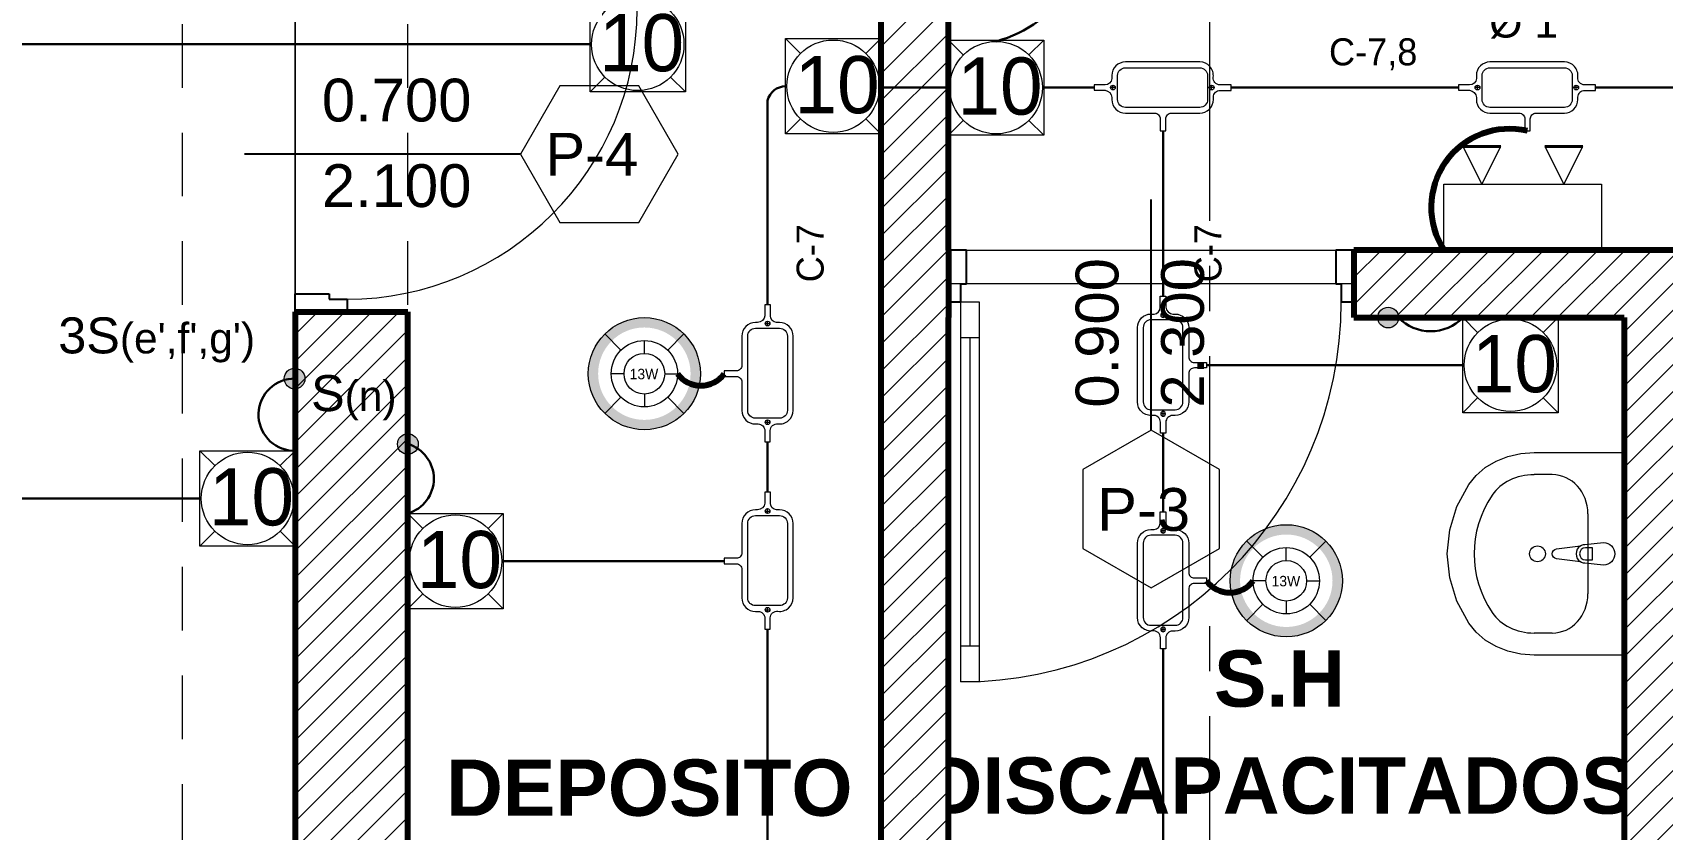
# Model space of a CAD drawing. Header units: inches. Extents: x -38 to 5698, y -33 to 92.
# Drawn here: x 43.737 to 47.355, y 14.25 to 16.02 of the extents above; entities that cross this region are included whole.
import ezdxf
from ezdxf.lldxf.tags import DXFTag

# ---------------------------------------------------------------- set-up
doc = ezdxf.new("R2010")
doc.units = ezdxf.units.IN
doc.header["$MEASUREMENT"] = 0
doc.set_wipeout_variables(frame=1)
for name, pattern in [('CONTINUA', [0]), ('Hidden Line', [0.195611, 0.141111, -0.0545]), ('Punto & Raya', [0.65, 0.5, -0.075, 0, -0.075]), ('Rayas', [0.282222, 0.141111, -0.141111]), ('Wipeout_Contour', [1, 0, -1])]:
    doc.linetypes.add(name, pattern=pattern)
for name, color, linetype, lineweight in [('00 IE CKTO ILUMINACION', 3, 'Continuous', 50), ('00 IE CKTO TOMAS', 111, 'Rayas', 18), ('00_IE_Luminarias', 6, 'Continuous', 30), ('01 IE LUM LED AD DN570C', 1, 'Continuous', 13), ('ALUMBRADO_CONDUIT', 30, 'CONDUIT1', 30), ('ALUMBRADO_PVC', 6, 'PVC1', 30), ('Bancas', 1, 'Continuous', 13), ('Cable Alumbrado', 150, 'Continuous', 30), ('CABLEADO EXT.', 3, 'PVCSUBT', 30), ('pulsador', 4, 'Continuous', 40), ('Simb_Alumbrado', 140, 'CONTINUA', 30)]:
    doc.layers.add(name, color=color, linetype=linetype, lineweight=lineweight)
for name, color, linetype in [('02 _ ARQ _ ALB _ Ejes Generales', 7, 'Continuous'), ('02 _ ARQ _ ZON _ Espacio.3D', 7, 'Continuous'), ('08 _ STR _ EXT _ 09 Vigas', 7, 'Continuous'), ('08 _ STR _ EXT _ 10 Vereda Exterior', 7, 'Continuous'), ('1TEXT', 8, 'Continuous'), ('Estructura - 04 MURO', 7, 'Continuous'), ('Interior - Sanitarios', 7, 'Continuous'), ('Marcador - Secciones', 251, 'Continuous')]:
    doc.layers.add(name, color=color, linetype=linetype)
doc.styles.add('Annotative', font='arial.ttf')
doc.styles.add('Arial', font='arial.ttf')
doc.styles.add('Estilo_Generado_4', font='swisse.ttf')
doc.styles.add('Estilo_Generado_8', font='arialbd.ttf')
doc.styles.add('{18b73a54-fa43-428c-adcb-c1c7bbdf2c84}', font='Simplex.shx')
tags = doc.linetypes.add('CONDUIT1', pattern='A,1,-0.19772,["con",{18b73a54-fa43-428c-adcb-c1c7bbdf2c84},S=0.2,R=0,X=0,Y=-0.065594],-0.593642', length=1.791362).pattern_tags.tags
tags[6] = DXFTag(74, 10)
tags = doc.linetypes.add('PVC1', pattern='A,1,-0.19772,["PVC",{18b73a54-fa43-428c-adcb-c1c7bbdf2c84},S=0.13,R=0,X=0,Y=-0.061851],-0.507647', length=1.705367).pattern_tags.tags
tags[6] = DXFTag(74, 10)
tags = doc.linetypes.add('PVCSUBT', pattern='A,0.6,-0.3,0.6,-0.075691,["PVC",Standard,S=0.2,R=0,X=0,Y=-0.093724],-0.621005', length=2.196696).pattern_tags.tags
tags[10] = DXFTag(74, 10)
pattern_1 = [(45, (0, 0), (-0.03005204, 0.03005204), [])]

# ---------------------------------------------------------------- blocks, each defined once
blk = doc.blocks.new('100x100x80 adosado')
at = {"layer": 'Simb_Alumbrado', "lineweight": 13}
blk.add_lwpolyline([(-0.0768, 0.0788), (0.0194, 0.0788), (0.0194, -0.0174), (-0.0768, -0.0174)], close=True, dxfattribs=at)
at = {"layer": 'Simb_Alumbrado', "lineweight": 9}
for points in [[(-0.0768, 0.0788), (-0.0618, 0.0638)], [(0.0043, 0.0638), (0.0194, 0.0788)], [(-0.0768, -0.0174), (-0.0618, -0.0023)], [(0.0043, -0.0023), (0.0194, -0.0174)]]:
    blk.add_lwpolyline(points, dxfattribs=at)
blk.add_circle((-0.0287, 0.0307), 0.0467, dxfattribs=at)
at = {"layer": 'Simb_Alumbrado', "lineweight": 9, "insert": (-0.0677, 0.0612), "char_height": 0.05773, "attachment_point": 1}
blk.add_mtext_dynamic_manual_height_columns('10', width=0.119989, gutter_width=12.5, heights=[0], dxfattribs=at)
blk = doc.blocks.new('oval t')
at = {"layer": 'Simb_Alumbrado', "lineweight": 13}
blk.add_lwpolyline([(0.0141, 0.0102, -0.414214), (0.0041, 0.0202), (0.0041, 0.0416), (-0.0056, 0.0416), (-0.0056, 0.0202, -0.414214), (-0.0156, 0.0102), (-0.0659, 0.0102, 0.414214), (-0.0899, -0.0138), (-0.0899, -0.0183, -0.414214), (-0.1019, -0.0303), (-0.1213, -0.0303), (-0.1213, -0.04), (-0.1016, -0.04, -0.451917), (-0.0897, -0.0535, 0.451917), (-0.0659, -0.0805), (0.0659, -0.0805, 0.414214), (0.0899, -0.0566), (0.0899, -0.0512, -0.398753), (0.1019, -0.0401), (0.1213, -0.0401), (0.1213, -0.0304), (0.1019, -0.0304, -0.368669), (0.0899, -0.0176), (0.0899, -0.0138, 0.414214), (0.0659, 0.0102), (0.0141, 0.0102)], format="xyb", dxfattribs=at)
blk.add_lwpolyline([(-0.0659, 0), (0.0659, 0, -0.414214), (0.0797, -0.0138), (0.0797, -0.0566, -0.414214), (0.0659, -0.0703), (-0.0659, -0.0703, -0.414214), (-0.0797, -0.0566), (-0.0797, -0.0138, -0.414214)], format="xyb", close=True, dxfattribs=at)
for points in [[(-0.0911, -0.0352), (-0.0828, -0.0352)], [(-0.0869, -0.031), (-0.0869, -0.0394)], [(0.0837, -0.0352), (0.0921, -0.0352)], [(0.0879, -0.031), (0.0879, -0.0394)]]:
    blk.add_lwpolyline(points, dxfattribs=at)
for centre in [(-0.0869, -0.0352), (0.0879, -0.0352)]:
    blk.add_circle(centre, 0.00419, dxfattribs=at)
blk = doc.blocks.new('LUM DN570C')
at = {"layer": '01 IE LUM LED AD DN570C'}
h = blk.add_hatch(color=256, dxfattribs=at)
edge = h.paths.add_edge_path()
edge.add_arc((0, 0), 0.1344, 0, 360)
edge = h.paths.add_edge_path(flags=17)
edge.add_arc((0, 0), 0.1108, 0, 360)
for p, q in [((-0.0561, 0.0563), (-0.0949, 0.0952)), ((0.0561, 0.0563), (0.0949, 0.0952)), ((-0.0561, -0.0563), (-0.0949, -0.0952)), ((0.0561, -0.0563), (0.0949, -0.0952))]:
    blk.add_line(p, q, dxfattribs=at)
at = {"layer": '01 IE LUM LED AD DN570C', "ltscale": 0.4}
for p, q in [((0, 0.0487), (0, 0.0795)), ((-0.0487, 0), (-0.0795, 0)), ((0.0487, 0), (0.0795, 0)), ((0, -0.0487), (0, -0.0795))]:
    blk.add_line(p, q, dxfattribs=at)
at = {"layer": '01 IE LUM LED AD DN570C'}
for radius in [0.1344, 0.0795]:
    blk.add_circle((0, 0), radius, dxfattribs=at)
at = {"layer": '01 IE LUM LED AD DN570C', "ltscale": 0.4}
blk.add_circle((0, 0), 0.0487, dxfattribs=at)
at = {"color": 1, "linetype": 'ByBlock', "lineweight": 80, "insert": (-0.0353, 0.0117), "char_height": 0.025, "width": 0.622217, "attachment_point": 1}
blk.add_mtext('13W ', dxfattribs=at)
blk = doc.blocks.new('ii3t')
at = {"layer": 'Simb_Alumbrado', "lineweight": 5}
h = blk.add_hatch(color=3, dxfattribs=at)
edge = h.paths.add_edge_path()
edge.add_arc((0, 0), 0.0164, 0, 360)
blk.add_circle((0, 0), 0.0164, dxfattribs=at)
blk = doc.blocks.new('luz de emergencia')
at = {"color": 5, "lineweight": 40}
for p, q in [((164.1493, 48.9365, -0.0001), (164.2333, 48.9365, -0.0001)), ((164.3313, 48.9365, -0.0001), (164.4153, 48.9365, -0.0001))]:
    blk.add_line(p, q, dxfattribs=at)
at = {"layer": '00_IE_Luminarias', "color": 5, "linetype": 'Continuous', "lineweight": 13}
for p, q in [((164.1913, 49.0205, -0.0001), (164.1493, 48.9365, -0.0001)), ((164.2333, 48.9365, -0.0001), (164.1913, 49.0205, -0.0001)), ((164.3733, 49.0205, -0.0001), (164.3313, 48.9365, -0.0001)), ((164.4153, 48.9365, -0.0001), (164.3733, 49.0205, -0.0001))]:
    blk.add_line(p, q, dxfattribs=at)
at = {"layer": '00_IE_Luminarias', "color": 5, "linetype": 'Continuous', "lineweight": 13, "elevation": -0.0001}
blk.add_lwpolyline([(164.4573, 49.0205), (164.1073, 49.0205), (164.1073, 49.1666), (164.4573, 49.1665)], close=True, dxfattribs=at)

msp = doc.modelspace()

# ---------------------------------------------------------------- hatches: boundary and pattern name
at = {"layer": '08 _ STR _ EXT _ 10 Vereda Exterior', "linetype": 'Continuous', "lineweight": 13}
h = msp.add_hatch(dxfattribs=at)
h.set_pattern_fill('RETÍCULA_100X100_0002', color=251, style=0, pattern_type=2)
h.set_pattern_definition([(360, (3.7574, 18.3027), (0, 2.53199), []), (90, (3.7574, 18.3027), (-3.6, 0), [])])
h.paths.add_polyline_path([(2.17, 3.6213), (4.2913, 1.5), (9.32, 1.5), (9.32, 6.5), (40.52, 6.5), (40.52, 1.5), (52.92, 1.5), (52.92, 19.0859), (51.57, 19.0859), (51.57, 7.2), (9.07, 7.2), (9.07, 7.85), (6.5201, 7.85, -0.414214), (6.2701, 8.1), (6.2701, 8.85, -0.414213), (6.5201, 9.1), (9.07, 9.1), (9.07, 12), (6.5201, 12, -0.414214), (6.2701, 12.25), (6.2701, 13, -0.414213), (6.5201, 13.25), (9.07, 13.25), (9.07, 16.15), (6.5201, 16.15, -0.414214), (6.2701, 16.4), (6.2701, 17.15, -0.414213), (6.5201, 17.4), (8.77, 17.4), (8.7706, 21.0499), (2.17, 21.0499)])

# ---------------------------------------------------------------- linework, layer by layer
at = {"layer": '02 _ ARQ _ ZON _ Espacio.3D', "color": 254, "linetype": 'Continuous', "lineweight": 0, "flags": 128}
msp.add_lwpolyline([(37.77, 7.45), (43.67, 7.45), (43.67, 7.7), (44.07, 7.7), (44.07, 8.1), (44.32, 8.1), (44.32, 16.1), (44.07, 16.1), (44.07, 16.9), (43.47, 16.9), (43.47, 17.4), (44.57, 17.4), (44.57, 16.25), (45.7699, 16.25), (45.7699, 15.5372), (47.42, 15.5372), (47.42, 15.1937), (48.32, 15.1937), (48.32, 15.5372), (48.32, 17.1), (47.82, 17.1), (47.82, 19.05)], dxfattribs=at)
at = {"layer": '02 _ ARQ _ ZON _ Espacio.3D', "color": 9, "linetype": 'Continuous', "lineweight": 5, "flags": 128}
msp.add_lwpolyline([(45.6199, 16.1), (44.32, 16.1), (44.32, 15.4), (44.57, 15.4), (44.57, 12.7505), (45.6199, 12.7505), (45.6199, 16.1)], dxfattribs=at)
msp.add_lwpolyline([(47.27, 12.7505), (47.27, 15.3872), (46.6699, 15.3872), (46.6699, 15.4622), (45.7699, 15.4622), (45.7699, 12.7505)], close=True, dxfattribs=at)
at = {"layer": '08 _ STR _ EXT _ 09 Vigas', "color": 251, "linetype": 'Hidden Line', "lineweight": 13}
msp.add_line((44.07, 7.7), (44.07, 16.9), dxfattribs=at)
at = {"layer": 'ALUMBRADO_CONDUIT', "color": 30, "lineweight": 30, "ltscale": 0.4, "true_color": 0xf26722}
for p, q in [((44.9744, 15.9942), (42.9813, 15.9942)), ((46.0933, 15.898), (45.9816, 15.898)), ((46.9026, 15.898), (46.3975, 15.898)), ((47.4669, 15.898), (47.2068, 15.898)), ((46.2464, 15.4345), (46.2464, 15.8017)), ((46.9118, 15.2814), (46.3427, 15.2814)), ((46.2464, 14.9559), (46.2464, 15.1303)), ((45.3685, 15.1115), (45.3685, 14.9995)), ((44.1083, 14.9856), (42.9776, 14.9856)), ((44.7816, 14.8464), (45.2723, 14.8464)), ((45.3685, 14.6953), (45.3686, 13.8173)), ((46.2464, 13.664), (46.2464, 14.6516))]:
    msp.add_line(p, q, dxfattribs=at)
msp.add_lwpolyline([(45.3686, 15.4157), (45.3686, 15.8695, -0.335883), (45.4083, 15.901)], format="xyb", dxfattribs=at)
at = {"layer": 'CABLEADO EXT.', "color": 3, "lineweight": 80}
for centre in [(45.2204, 15.3003), (46.3946, 14.8404)]:
    msp.add_arc(centre, 0.0641, 216.0183, 323.9817, dxfattribs=at)
at = {"layer": 'Estructura - 04 MURO', "color": 152, "linetype": 'Continuous', "lineweight": 25}
for p, q in [((44.82, 15.75), (44.2075, 15.75)), ((46.2199, 15.1372), (46.2199, 15.6497))]:
    msp.add_line(p, q, dxfattribs=at)
at = {"layer": 'Estructura - 04 MURO', "color": 165, "linetype": 'Continuous', "lineweight": 25}
for p, q in [((45.8099, 15.4622), (45.8099, 15.5372)), ((46.6299, 15.5372), (46.6299, 15.4622)), ((45.7979, 15.4222), (45.7979, 15.4622)), ((45.7979, 15.4622), (45.8099, 15.4622)), ((46.6299, 15.4622), (46.6419, 15.4622)), ((46.6419, 15.4622), (46.6419, 15.4222)), ((44.32, 15.44), (44.395, 15.44)), ((44.395, 15.44), (44.395, 15.428)), ((44.395, 15.428), (44.435, 15.428))]:
    msp.add_line(p, q, dxfattribs=at)
at = {"layer": 'Estructura - 04 MURO', "color": 165, "linetype": 'Continuous', "lineweight": 15}
for p, q in [((45.7979, 14.5782), (45.7979, 15.4222)), ((45.7979, 15.4222), (45.8379, 15.4222)), ((45.8379, 15.4222), (45.8379, 14.5782)), ((45.8379, 15.3422), (45.7979, 15.3422)), ((45.7979, 14.6582), (45.8379, 14.6582)), ((45.8379, 14.5782), (45.7979, 14.5782))]:
    msp.add_line(p, q, dxfattribs=at)
at = {"layer": 'Estructura - 04 MURO', "color": 251, "linetype": 'Continuous', "lineweight": 13, "flags": 128}
for points in [[(45.17, 15.75), (45.0825, 15.9016), (44.9075, 15.9016), (44.82, 15.75), (44.9075, 15.5984), (45.0825, 15.5984)], [(46.2199, 14.7872), (46.3715, 14.8747), (46.3715, 15.0497), (46.2199, 15.1372), (46.0684, 15.0497), (46.0684, 14.8747)]]:
    msp.add_lwpolyline(points, close=True, dxfattribs=at)
at = {"layer": 'Estructura - 04 MURO', "color": 165, "linetype": 'Continuous', "lineweight": 15, "flags": 128}
msp.add_lwpolyline([(45.8179, 15.3422), (45.8179, 14.6582)], dxfattribs=at)
at = {"layer": 'Estructura - 04 MURO', "color": 175, "linetype": 'Continuous', "lineweight": 15}
for centre, radius, end in [((44.435, 16.072), 0.644, 0), ((45.7979, 15.4222), 0.844, 360)]:
    msp.add_arc(centre, radius, 270, end, dxfattribs=at)
at = {"layer": 'Interior - Sanitarios', "color": 205, "linetype": 'Continuous', "lineweight": 13}
for p, q in [((47.1101, 15.0384), (47.0701, 15.0384)), ((47.1894, 14.9515), (47.1894, 14.7734)), ((47.1995, 14.8761), (47.1846, 14.8761)), ((47.1995, 14.8489), (47.1995, 14.8761)), ((47.1846, 14.8489), (47.1995, 14.8489)), ((47.1101, 14.6866), (47.0701, 14.6866))]:
    msp.add_line(p, q, dxfattribs=at)
at = {"layer": 'Interior - Sanitarios', "color": 205, "linetype": 'Continuous', "lineweight": 13, "flags": 128}
msp.add_lwpolyline([(47.27, 14.6377), (47.0701, 14.6377), (47.0407, 14.6399), (47.0122, 14.6463), (46.9856, 14.6568), (46.9617, 14.671), (46.9412, 14.6885), (46.9249, 14.7087), (46.8987, 14.7576), (46.8828, 14.8093), (46.8774, 14.8625), (46.8828, 14.9156), (46.8987, 14.9673), (46.9249, 15.0162), (46.9412, 15.0364), (46.9617, 15.0539), (46.9856, 15.0681), (47.0122, 15.0786), (47.0407, 15.0851), (47.0701, 15.0872), (47.27, 15.0872)], close=True, dxfattribs=at)
for points in [[(47.27, 14.926), (47.29, 14.926), (47.29, 14.899), (47.27, 14.899)], [(47.27, 14.826), (47.29, 14.826), (47.29, 14.799), (47.27, 14.799)]]:
    msp.add_lwpolyline(points, dxfattribs=at)
msp.add_lwpolyline([(47.2244, 14.8375), (47.1825, 14.8415, -0.12102), (47.173, 14.8447), (47.12, 14.8514, -0.882566), (47.12, 14.8736), (47.173, 14.8802, -0.12102), (47.1825, 14.8835), (47.2244, 14.8875, -1)], format="xyb", close=True, dxfattribs=at)
at = {"layer": 'Interior - Sanitarios', "color": 205, "linetype": 'Continuous', "lineweight": 13}
msp.add_circle((47.0776, 14.8625), 0.0175, dxfattribs=at)
at = {"layer": 'Interior - Sanitarios', "color": 175, "linetype": 'Continuous', "lineweight": 13}
for centre, radius, start, end in [((47.1844, 14.8625), 0.0211, 122.771, 237.229), ((47.1846, 14.8625), 0.0136, 90, 270)]:
    msp.add_arc(centre, radius, start, end, dxfattribs=at)
at = {"layer": 'Interior - Sanitarios', "color": 205, "linetype": 'Continuous', "lineweight": 13}
for centre, major_axis, ratio, start_param, end_param in [((47.0701, 14.9515), (0.1057, 0), 0.821452, 1.570796, 2.644618), ((47.1101, 14.9514), (0, 0.087), 0.9125, 4.712389, 6.283185), ((47.27, 14.8625), (0.3331, 0), 0.821452, 2.644618, 3.638567), ((47.1101, 14.7735), (0, 0.087), 0.9125, 3.141593, 4.712389), ((47.0701, 14.7734), (0.1057, 0), 0.821452, 3.638567, 4.712389)]:
    msp.add_ellipse(centre, major_axis=major_axis, ratio=ratio, start_param=start_param, end_param=end_param, dxfattribs=at)
at = {"layer": 'Marcador - Secciones', "color": 251, "linetype": 'Punto & Raya', "lineweight": 13}
msp.add_line((46.3506, 10.0018), (46.3506, 17.4928), dxfattribs=at)

# ---------------------------------------------------------------- block references
at = {"layer": '01 IE LUM LED AD DN570C', "color": 1, "lineweight": 5, "xscale": 0.9263905751172247, "yscale": 0.9263905751172247, "zscale": 0.9263905751172247}
for p in [(45.095, 15.2626), (46.52, 14.8027)]:
    msp.add_blockref('LUM DN570C', p, dxfattribs=at)
at = {"layer": 'ALUMBRADO_CONDUIT', "linetype": 'PVC1', "lineweight": 35, "xscale": 2.199856799627834, "yscale": 2.199856799627834, "zscale": 2.199856799627834}
msp.add_blockref('100x100x80 adosado', (45.1434, 15.9265), dxfattribs=at)
at = {"layer": 'Bancas', "color": 252, "true_color": 0x939598, "yscale": 1.253906979044094, "zscale": 1.253906979044094}
for p, xscale, rotation in [((46.2454, 15.8539), 1.253906979044094, 180), ((47.0547, 15.8539), 1.253906979044094, 180), ((45.3244, 15.2636), 1.253906979044094, 89.99999999999999), ((46.2906, 15.2824), -1.253906979044094, 270), ((45.3244, 14.8474), 1.253906979044094, 89.99999999999999), ((46.2906, 14.8037), -1.253906979044094, 270)]:
    msp.add_blockref('oval t', p, dxfattribs=dict(at, xscale=xscale, rotation=rotation))

# ---------------------------------------------------------------- texts
at = {"layer": '00 IE CKTO ILUMINACION', "color": 3, "linetype": 'CONTINUA', "lineweight": 15}
msp.add_text('C-7,8', height=0.06, dxfattribs=at).set_placement((46.6148, 15.9474))
for p in [(45.4931, 15.4656), (46.3763, 15.4656)]:
    msp.add_text('C-7', height=0.06, rotation=90.155, dxfattribs=at).set_placement(p)
at = {"layer": '00 IE CKTO TOMAS', "insert": (43.794, 15.2873), "char_height": 0.08, "width": 0.768045, "attachment_point": 7, "style": 'Annotative'}
msp.add_mtext("3S{\\H0.84375x;(e',f',g')}", dxfattribs=at)
at = {"layer": '02 _ ARQ _ ZON _ Espacio.3D', "color": 252, "lineweight": 25, "char_height": 0.125, "attachment_point": 2, "style": 'Estilo_Generado_8'}
for s, insert in [('\\A1;{\\pqc;\\pt0;\\fArial|b1|i0|c0|p34;}', (46.648, 14.6766)), ('\\A1;{\\pqc;\\pt0;\\fArial|b1|i0|c0|p34;S.H}', (46.5051, 14.648)), ('\\A1;{\\pqc;\\pt0;\\fArial|b1|i0|c0|p34;}', (47.2566, 14.439)), ('\\A1;{\\pqc;\\pt0;\\fArial|b1|i0|c0|p34;DEPOSITO}', (45.106, 14.4057)), ('\\A1;{\\pqc;\\pt0;\\fArial|b1|i0|c0|p34;}', (45.5477, 14.4343)), ('\\A1;{\\pqc;\\pt0;\\fArial|b1|i0|c0|p34;DISCAPACITADOS}', (46.5051, 14.4104))]:
    msp.add_mtext(s, dxfattribs=dict(at, insert=insert))
at = {"layer": '1TEXT', "color": 50, "linetype": 'Continuous', "style": 'Arial'}
msp.add_text('%%C 1"', height=0.06788, rotation=0, dxfattribs=at).set_placement((46.9706, 16.0091))
at = {"layer": 'Estructura - 04 MURO', "color": 251, "lineweight": 25, "char_height": 0.095, "attachment_point": 7, "style": 'Estilo_Generado_4'}
for s, insert in [('\\A1;{\\pql;\\pt0;\\fSwis721 Ex BT|b0|i0|c0|p34;0.700\\fSwis721 Ex BT|b0|i0|c0|p34;\\A1{\\H.66x;\\S^  ;}\\fSwis721 Ex BT|b0|i0|c0|p34;\\fSwis721 Ex BT|b0|i0|c0|p34;}', (44.3791, 15.795)), ('\\A1;{\\pql;\\pt0;\\fSwis721 Ex BT|b0|i0|c0|p34;P-4\\fSwis721 Ex BT|b0|i0|c0|p34;\\fSwis721 Ex BT|b0|i0|c0|p34;\\fSwis721 Ex BT|b0|i0|c0|p34;}', (44.8751, 15.7025)), ('\\A1;{\\pql;\\pt0;\\fSwis721 Ex BT|b0|i0|c0|p34;2.100\\fSwis721 Ex BT|b0|i0|c0|p34;\\A1{\\H.66x;\\S^  ;}\\fSwis721 Ex BT|b0|i0|c0|p34;\\fSwis721 Ex BT|b0|i0|c0|p34;}', (44.3791, 15.605))]:
    msp.add_mtext(s, dxfattribs=dict(at, insert=insert))
for s, insert, rotation in [('\\A1;{\\pql;\\pt0;\\fSwis721 Ex BT|b0|i0|c0|p34;0.900\\fSwis721 Ex BT|b0|i0|c0|p34;\\A1{\\H.66x;\\S^  ;}\\fSwis721 Ex BT|b0|i0|c0|p34;\\fSwis721 Ex BT|b0|i0|c0|p34;}', (46.1751, 15.1872), 90), ('\\A1;{\\pql;\\pt0;\\fSwis721 Ex BT|b0|i0|c0|p34;2.300\\fSwis721 Ex BT|b0|i0|c0|p34;\\A1{\\H.66x;\\S^  ;}\\fSwis721 Ex BT|b0|i0|c0|p34;\\fSwis721 Ex BT|b0|i0|c0|p34;}', (46.3649, 15.1872), 90), ('\\A1;{\\pql;\\pt0;\\fSwis721 Ex BT|b0|i0|c0|p34;P-3\\fSwis721 Ex BT|b0|i0|c0|p34;\\fSwis721 Ex BT|b0|i0|c0|p34;\\fSwis721 Ex BT|b0|i0|c0|p34;}', (46.1001, 14.9123), 360)]:
    msp.add_mtext(s, dxfattribs=dict(at, insert=insert, rotation=rotation))

# ---------------------------------------------------------------- next in the draw order: wipeouts: each hides what was drawn before it
at = {"color": 254, "linetype": 'Wipeout_Contour', "lineweight": 0, "ltscale": 191.767197}
msp.add_wipeout([(45.6199, 16.1), (45.6199, 12.7505), (45.7699, 12.7505), (45.7699, 16.1)], dxfattribs=at).dxf.layer = 'Estructura - 04 MURO'
at = {"color": 254, "linetype": 'Wipeout_Contour', "lineweight": 0, "ltscale": 198.088618}
msp.add_wipeout([(46.6699, 15.5372), (46.6699, 15.3872), (47.42, 15.3872), (47.42, 15.5372)], dxfattribs=at).dxf.layer = 'Estructura - 04 MURO'
at = {"color": 254, "linetype": 'Wipeout_Contour', "lineweight": 0, "ltscale": 185.980303}
msp.add_wipeout([(44.32, 11.7), (44.57, 11.7), (44.57, 15.4), (44.32, 15.4)], dxfattribs=at).dxf.layer = 'Estructura - 04 MURO'

# ---------------------------------------------------------------- next in the draw order: hatches: boundary and pattern name
at = {"layer": 'Estructura - 04 MURO', "linetype": 'Continuous', "lineweight": 5}
h = msp.add_hatch(dxfattribs=at)
h.set_pattern_fill('LADRILLO_COMÚN_0002', color=252, style=0, pattern_type=2)
h.set_pattern_definition(pattern_1)
h.paths.add_polyline_path([(45.6199, 16.1), (45.6199, 12.7505), (45.7699, 12.7505), (45.7699, 16.1)])
h = msp.add_hatch(dxfattribs=at)
h.set_pattern_fill('LADRILLO_COMÚN_0002', color=252, style=0, pattern_type=2)
h.set_pattern_definition(pattern_1)
h.paths.add_polyline_path([(46.6699, 15.5372), (46.6699, 15.3872), (47.42, 15.3872), (47.42, 15.5372)])
h = msp.add_hatch(dxfattribs=at)
h.set_pattern_fill('LADRILLO_COMÚN_0002', color=252, style=0, pattern_type=2)
h.set_pattern_definition(pattern_1)
h.paths.add_polyline_path([(44.32, 11.7), (44.57, 11.7), (44.57, 15.4), (44.32, 15.4)])

# ---------------------------------------------------------------- next in the draw order: linework, layer by layer
at = {"layer": '02 _ ARQ _ ALB _ Ejes Generales', "color": 251, "linetype": 'Punto & Raya', "lineweight": 13}
msp.add_line((44.32, 45.9), (44.32, 2.05), dxfattribs=at)
at = {"layer": '08 _ STR _ EXT _ 09 Vigas', "color": 251, "linetype": 'Hidden Line', "lineweight": 13}
msp.add_line((44.57, 7.7), (44.57, 16.9), dxfattribs=at)
at = {"layer": 'ALUMBRADO_CONDUIT', "color": 30, "lineweight": 30, "ltscale": 0.4, "true_color": 0xf26722}
msp.add_line((45.77, 15.898), (45.62, 15.898), dxfattribs=at)
at = {"layer": 'ALUMBRADO_PVC', "linetype": 'PVC1', "ltscale": 0.4}
for centre, radius, start, end in [((45.8065, 16.2628), 0.2711, 284.8201, 97.7373), ((46.8406, 15.4551), 0.0984, 223.6305, 316.3695), ((44.3186, 15.1715), 0.0802, 89.0277, 266.6154), ((44.5474, 15.0293), 0.0803, 286.3222, 73.6778)]:
    msp.add_arc(centre, radius, start, end, dxfattribs=at)
at = {"layer": 'CABLEADO EXT.', "color": 3, "lineweight": 80}
msp.add_arc((47.0155, 15.6325), 0.1739, 76.6451, 213.1902, dxfattribs=at)
at = {"layer": 'Estructura - 04 MURO', "color": 165, "linetype": 'Continuous', "lineweight": 25}
for p, q in [((45.7699, 15.5372), (45.7699, 15.4222)), ((45.8099, 15.5372), (45.7699, 15.5372)), ((46.6699, 15.5372), (46.6299, 15.5372)), ((46.6699, 15.4222), (46.6699, 15.5372)), ((44.32, 15.4), (44.32, 15.44)), ((44.435, 15.428), (44.435, 15.4)), ((45.7699, 15.4222), (45.7979, 15.4222)), ((46.6419, 15.4222), (46.6699, 15.4222)), ((44.435, 15.4), (44.32, 15.4))]:
    msp.add_line(p, q, dxfattribs=at)
at = {"layer": 'Estructura - 04 MURO', "color": 7, "linetype": 'Continuous', "lineweight": 80}
for p, q in [((45.7699, 15.5372), (45.7699, 15.3872)), ((46.6699, 15.5372), (46.6699, 15.3872)), ((44.32, 15.4), (44.57, 15.4)), ((44.32, 15.4), (44.57, 15.4))]:
    msp.add_line(p, q, dxfattribs=at)
at = {"layer": 'Estructura - 04 MURO', "color": 7, "linetype": 'Continuous', "lineweight": 80, "flags": 128}
for points in [[(45.7699, 15.5372), (45.7699, 16.25)], [(45.6199, 16.1), (45.6199, 12.7505)], [(47.42, 15.5372), (46.6699, 15.5372)], [(44.32, 15.4), (44.32, 11.7)], [(44.57, 12.7505), (44.57, 15.4)], [(45.7699, 12.7505), (45.7699, 15.3872)], [(46.6699, 15.3872), (47.27, 15.3872)]]:
    msp.add_lwpolyline(points, dxfattribs=at)

# ---------------------------------------------------------------- next in the draw order: block references
at = {"layer": 'ALUMBRADO_CONDUIT', "linetype": 'PVC1', "lineweight": 35, "xscale": 2.199856799627834, "yscale": 2.199856799627834, "zscale": 2.199856799627834}
for p in [(45.5773, 15.8334), (45.939, 15.8303), (47.0808, 15.2138), (44.2773, 14.918), (44.739, 14.7787)]:
    msp.add_blockref('100x100x80 adosado', p, dxfattribs=at)
at = {"layer": 'Cable Alumbrado', "lineweight": 0, "xscale": 1.404578189384958, "yscale": 1.404578189384958, "zscale": 1.404578189384958}
for p in [(46.7462, 15.3872), (44.3186, 15.2517), (44.57, 15.1063)]:
    msp.add_blockref('ii3t', p, dxfattribs=at)
at = {"layer": 'pulsador', "color": 4, "lineweight": 40, "rotation": 180}
msp.add_blockref('luz de emergencia', (211.3273, 64.7038, 0.0001), dxfattribs=at)

# ---------------------------------------------------------------- next in the draw order: texts
at = {"layer": '00 IE CKTO TOMAS', "insert": (44.3552, 15.1591), "char_height": 0.08, "width": 0.768045, "attachment_point": 7, "style": 'Annotative'}
msp.add_mtext('S{\\H0.84375x;(n)}', dxfattribs=at)

# ---------------------------------------------------------------- next in the draw order: wipeouts: each hides what was drawn before it
at = {"color": 254, "linetype": 'Wipeout_Contour', "lineweight": 0, "ltscale": 197.09333}
msp.add_wipeout([(47.27, 15.3872), (47.27, 11.7), (47.42, 11.7), (47.42, 15.3872)], dxfattribs=at).dxf.layer = 'Estructura - 04 MURO'

# ---------------------------------------------------------------- next in the draw order: hatches: boundary and pattern name
at = {"layer": 'Estructura - 04 MURO', "linetype": 'Continuous', "lineweight": 5}
h = msp.add_hatch(dxfattribs=at)
h.set_pattern_fill('LADRILLO_COMÚN_0002', color=252, style=0, pattern_type=2)
h.set_pattern_definition(pattern_1)
h.paths.add_polyline_path([(47.27, 15.3872), (47.27, 11.7), (47.42, 11.7), (47.42, 15.3872)])

# ---------------------------------------------------------------- next in the draw order: linework, layer by layer
at = {"layer": 'Estructura - 04 MURO', "color": 7, "linetype": 'Continuous', "lineweight": 80, "flags": 128}
msp.add_lwpolyline([(47.27, 15.3872), (47.27, 12.7505)], dxfattribs=at)

doc.saveas('drawing.dxf')
